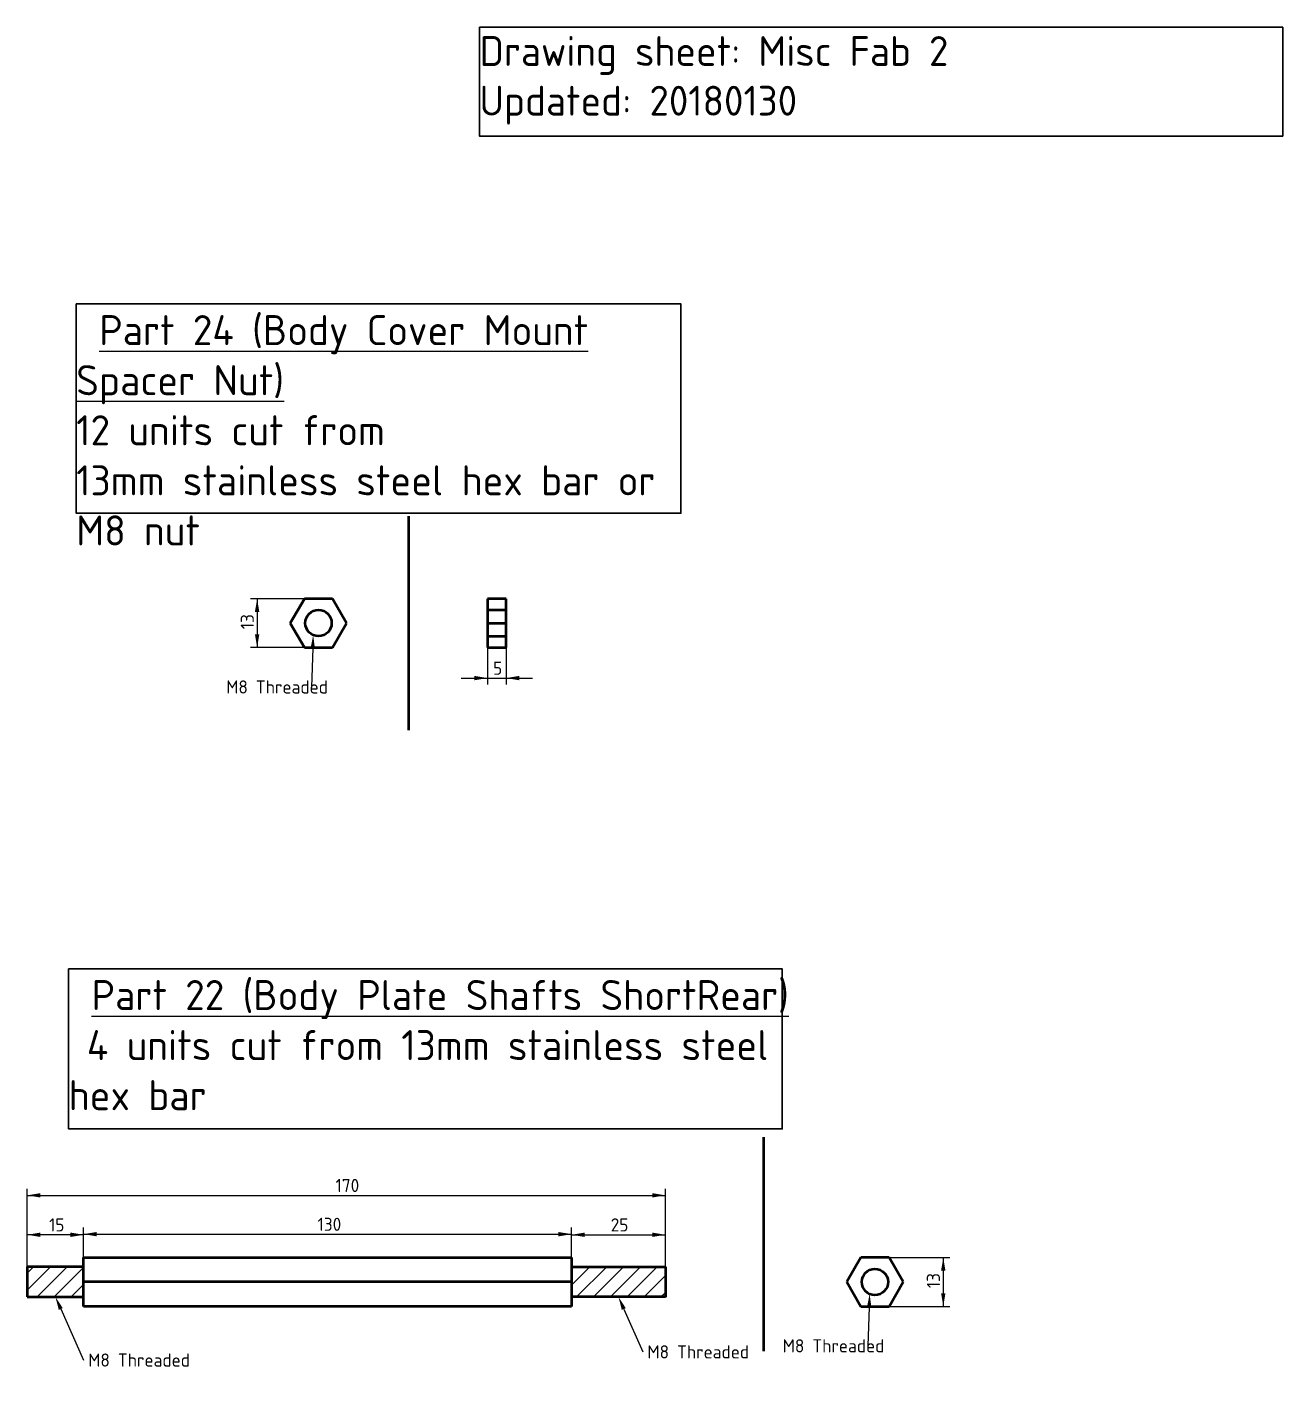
# Model space of a CAD drawing. Header units: millimetres. Extents: x 26 to 832, y 51 to 587.
# Drawn here: x 497.6 to 832, y 223.3 to 586.9 of the extents above; entities that cross this region are included whole.
import ezdxf
from ezdxf import colors
from ezdxf.entities.mleader import LeaderData, LeaderLine
from ezdxf.enums import TextEntityAlignment as Align
from ezdxf.lldxf.tags import DXFTag
from ezdxf.math import Vec2, Vec3

# ---------------------------------------------------------------- set-up
doc = ezdxf.new("R2010")
doc.units = ezdxf.units.MM
doc.layers.add('Default', color=7, linetype='Continuous')
doc.layers.add('Dimensions', color=7, linetype='Continuous')
doc.styles.add('SEACAD_Solid_Edge_ISO', font='seiso.ttf')
tags = doc.linetypes.add('DIVIDE2', pattern=[15.875, 6.35, -3.175, 0, -3.175, 0, -3.175]).pattern_tags.tags
tags[14:15] = [DXFTag(74, 4), DXFTag(75, 0), DXFTag(340, '0'), DXFTag(46, 0.0), DXFTag(50, 0.0), DXFTag(44, 0.0), DXFTag(45, 0.0)]
tags[12:13] = [DXFTag(74, 4), DXFTag(75, 0), DXFTag(340, '0'), DXFTag(46, 0.0), DXFTag(50, 0.0), DXFTag(44, 0.0), DXFTag(45, 0.0)]
tags[10:11] = [DXFTag(74, 4), DXFTag(75, 0), DXFTag(340, '0'), DXFTag(46, 0.0), DXFTag(50, 0.0), DXFTag(44, 0.0), DXFTag(45, 0.0)]
tags[8:9] = [DXFTag(74, 4), DXFTag(75, 0), DXFTag(340, '0'), DXFTag(46, 0.0), DXFTag(50, 0.0), DXFTag(44, 0.0), DXFTag(45, 0.0)]
tags[6:7] = [DXFTag(74, 4), DXFTag(75, 0), DXFTag(340, '0'), DXFTag(46, 0.0), DXFTag(50, 0.0), DXFTag(44, 0.0), DXFTag(45, 0.0)]
tags[4:5] = [DXFTag(74, 4), DXFTag(75, 0), DXFTag(340, '0'), DXFTag(46, 0.0), DXFTag(50, 0.0), DXFTag(44, 0.0), DXFTag(45, 0.0)]
tags = doc.linetypes.add('HIDDEN2', pattern=[4.7625, 3.175, -1.5875]).pattern_tags.tags
tags[6:7] = [DXFTag(74, 4), DXFTag(75, 0), DXFTag(340, '0'), DXFTag(46, 0.0), DXFTag(50, 0.0), DXFTag(44, 0.0), DXFTag(45, 0.0)]
tags[4:5] = [DXFTag(74, 4), DXFTag(75, 0), DXFTag(340, '0'), DXFTag(46, 0.0), DXFTag(50, 0.0), DXFTag(44, 0.0), DXFTag(45, 0.0)]
doc.dimstyles.new('ISO_(mm)', dxfattribs={"dimtxt": 3.5, "dimasz": 3.5, "dimexe": 1.75, "dimexo": 0, "dimgap": 0.875, "dimtad": 1, "dimtxsty": 'SEACAD_Solid_Edge_ISO', "dimblk1": '_SE_FILLED', "dimblk2": '_SE_FILLED', "dimsah": 1, "dimcen": 1.75, "dimadec": 0, "dimazin": 0, "dimtfac": 0.5, "dimtmove": 0, "dimatfit": 3, "dimfxl": 1, "dimarcsym": 0})

# ---------------------------------------------------------------- blocks, each defined once
blk = doc.blocks.new('DMBLK88')
at = {"layer": 'Dimensions', "linetype": 'Continuous', "lineweight": 25}
for points in [[(501.08, 265.94), (497.58, 265.36), (501.08, 264.78)], [(509.08, 265.94), (509.08, 264.78), (512.58, 265.36)]]:
    blk.add_hatch(color=7, dxfattribs=at).paths.add_polyline_path(points)
at = {"layer": 'Dimensions', "color": 7, "linetype": 'Continuous', "lineweight": 25}
for p, q in [((497.58, 256.79), (497.58, 267.11)), ((512.58, 256.79), (512.58, 267.11)), ((512.58, 265.36), (497.58, 265.36))]:
    blk.add_line(p, q, dxfattribs=at)
at = {"layer": 'Dimensions', "color": 7, "linetype": 'Continuous', "lineweight": 25, "style": 'SEACAD_Solid_Edge_ISO'}
blk.add_text('15', height=3.5, dxfattribs=at).set_placement((503.37, 269.74), align=Align.TOP_LEFT)
blk = doc.blocks.new('_SE_FILLED')
at = {"color": 0}
blk.add_line((0, 0), (-1, 0), dxfattribs=at)
blk.add_solid([(0, 0), (-1, -0.1665), (-1, 0.1665), (0, 0)], dxfattribs=at)
blk = doc.blocks.new('DMBLK89')
at = {"layer": 'Dimensions', "linetype": 'Continuous', "lineweight": 25}
for points in [[(646.08, 265.94), (642.58, 265.36), (646.08, 264.78)], [(664.08, 265.94), (664.08, 264.78), (667.58, 265.36)]]:
    blk.add_hatch(color=7, dxfattribs=at).paths.add_polyline_path(points)
at = {"layer": 'Dimensions', "color": 7, "linetype": 'Continuous', "lineweight": 25}
for p, q in [((642.58, 256.79), (642.58, 267.11)), ((667.58, 256.79), (667.58, 267.11)), ((642.58, 265.36), (667.58, 265.36))]:
    blk.add_line(p, q, dxfattribs=at)
at = {"layer": 'Dimensions', "color": 7, "linetype": 'Continuous', "lineweight": 25, "style": 'SEACAD_Solid_Edge_ISO'}
blk.add_text('25', height=3.5, dxfattribs=at).set_placement((653.01, 269.74), align=Align.TOP_LEFT)
blk = doc.blocks.new('DMBLK91')
at = {"layer": 'Dimensions', "linetype": 'Continuous', "lineweight": 25}
for points in [[(501.08, 276.44), (497.58, 275.86), (501.08, 275.28)], [(664.07, 276.44), (664.07, 275.28), (667.57, 275.86)]]:
    blk.add_hatch(color=7, dxfattribs=at).paths.add_polyline_path(points)
at = {"layer": 'Dimensions', "color": 7, "linetype": 'Continuous', "lineweight": 25}
for p, q in [((497.58, 256.79), (497.58, 277.61)), ((667.57, 252.79), (667.57, 277.61)), ((497.58, 275.86), (667.57, 275.86))]:
    blk.add_line(p, q, dxfattribs=at)
at = {"layer": 'Dimensions', "color": 7, "linetype": 'Continuous', "lineweight": 25, "style": 'SEACAD_Solid_Edge_ISO'}
blk.add_text('170', height=3.5, dxfattribs=at).set_placement((579.71, 280.24), align=Align.TOP_LEFT)
blk = doc.blocks.new('DMBLK95')
at = {"layer": 'Dimensions', "linetype": 'Continuous', "lineweight": 25}
for points in [[(516.08, 266.1), (512.58, 265.52), (516.08, 264.94)], [(639.08, 266.1), (639.08, 264.94), (642.58, 265.52)]]:
    blk.add_hatch(color=7, dxfattribs=at).paths.add_polyline_path(points)
at = {"layer": 'Dimensions', "color": 7, "linetype": 'Continuous', "lineweight": 25}
for p, q in [((512.58, 259.29), (512.58, 267.27)), ((512.58, 265.52), (642.58, 265.52)), ((642.58, 259.29), (642.58, 267.27))]:
    blk.add_line(p, q, dxfattribs=at)
at = {"layer": 'Dimensions', "color": 7, "linetype": 'Continuous', "lineweight": 25, "style": 'SEACAD_Solid_Edge_ISO'}
blk.add_text('130', height=3.5, dxfattribs=at).set_placement((574.91, 269.9), align=Align.TOP_LEFT)
blk = doc.blocks.new('DMBLK96')
at = {"layer": 'Dimensions', "linetype": 'Continuous', "lineweight": 25}
for points in [[(616.66, 413.02), (620.16, 413.61), (616.66, 414.19)], [(628.66, 413.02), (628.66, 414.19), (625.16, 413.61)]]:
    blk.add_hatch(color=7, dxfattribs=at).paths.add_polyline_path(points)
at = {"layer": 'Dimensions', "color": 7, "linetype": 'Continuous', "lineweight": 25}
for p, q in [((620.16, 421.75), (620.16, 411.86)), ((625.16, 421.75), (625.16, 411.86)), ((613.16, 413.61), (632.16, 413.61))]:
    blk.add_line(p, q, dxfattribs=at)
at = {"layer": 'Dimensions', "color": 7, "linetype": 'Continuous', "lineweight": 25, "style": 'SEACAD_Solid_Edge_ISO'}
blk.add_text('5', height=3.5, dxfattribs=at).set_placement((621.67, 417.98), align=Align.TOP_LEFT)
blk = doc.blocks.new('SE3')
at = {"layer": 'Default', "color": 7, "linetype": 'Continuous', "lineweight": 50}
for p, q in [((719.64, 259.29), (715.88, 252.79)), ((727.14, 259.29), (719.64, 259.29)), ((730.9, 252.79), (727.14, 259.29)), ((715.88, 252.79), (719.64, 246.29)), ((727.14, 246.29), (730.9, 252.79)), ((719.64, 246.29), (727.14, 246.29))]:
    blk.add_line(p, q, dxfattribs=at)
blk = doc.blocks.new('SE2')
at = {"layer": 'Default'}
blk.add_blockref('SE3', (0, 0), dxfattribs=at)
blk = doc.blocks.new('SE7')
at = {"layer": 'Default', "color": 7, "linetype": 'Continuous', "lineweight": 50}
for p, q in [((571.39, 434.75), (567.64, 428.25)), ((578.9, 434.75), (571.39, 434.75)), ((582.65, 428.25), (578.9, 434.75)), ((567.64, 428.25), (571.39, 421.75)), ((578.9, 421.75), (582.65, 428.25)), ((571.39, 421.75), (578.9, 421.75))]:
    blk.add_line(p, q, dxfattribs=at)
blk = doc.blocks.new('SE6')
at = {"layer": 'Default'}
blk.add_blockref('SE7', (0, 0), dxfattribs=at)
blk = doc.blocks.new('DMBLK97')
at = {"layer": 'Dimensions', "linetype": 'Continuous', "lineweight": 25}
for points in [[(558.22, 431.25), (559.39, 431.25), (558.81, 434.75)], [(558.22, 425.25), (558.81, 421.75), (559.39, 425.25)]]:
    blk.add_hatch(color=7, dxfattribs=at).paths.add_polyline_path(points)
at = {"layer": 'Dimensions', "color": 7, "linetype": 'Continuous', "lineweight": 25}
for p, q in [((571.39, 434.75), (557.06, 434.75)), ((558.81, 434.75), (558.81, 421.75)), ((575.15, 421.75), (557.06, 421.75))]:
    blk.add_line(p, q, dxfattribs=at)
at = {"layer": 'Dimensions', "color": 7, "linetype": 'Continuous', "lineweight": 25, "style": 'SEACAD_Solid_Edge_ISO'}
blk.add_text('13', height=3.5, rotation=90, dxfattribs=at).set_placement((554.43, 426.62), align=Align.TOP_LEFT)
blk = doc.blocks.new('DMBLK100')
at = {"layer": 'Dimensions', "linetype": 'Continuous', "lineweight": 25}
for points in [[(742.18, 255.79), (741.6, 259.29), (741.01, 255.79)], [(742.18, 249.79), (741.01, 249.79), (741.6, 246.29)]]:
    blk.add_hatch(color=7, dxfattribs=at).paths.add_polyline_path(points)
at = {"layer": 'Dimensions', "color": 7, "linetype": 'Continuous', "lineweight": 25}
for p, q in [((727.14, 259.29), (743.35, 259.29)), ((741.6, 259.29), (741.6, 246.29)), ((723.39, 246.29), (743.35, 246.29))]:
    blk.add_line(p, q, dxfattribs=at)
at = {"layer": 'Dimensions', "color": 7, "linetype": 'Continuous', "lineweight": 25, "style": 'SEACAD_Solid_Edge_ISO'}
blk.add_text('13', height=3.5, rotation=90, dxfattribs=at).set_placement((737.22, 251.16), align=Align.TOP_LEFT)

msp = doc.modelspace()

# ---------------------------------------------------------------- hatches: boundary and pattern name
at = {"layer": 'Default', "linetype": 'Continuous', "lineweight": 5}
h = msp.add_hatch(dxfattribs=at)
h.set_pattern_fill('LINE', angle=45, style=0)
h.paths.add_polyline_path([(512.576, 256.793), (497.576, 256.793), (497.576, 248.793), (512.576, 248.793)])
h = msp.add_hatch(dxfattribs=at)
h.set_pattern_fill('LINE', angle=45, style=0)
h.paths.add_polyline_path([(642.576, 248.793), (667.429, 248.793), (667.429, 256.793), (642.576, 256.793)])

# ---------------------------------------------------------------- linework, layer by layer
at = {"layer": 'Default', "color": 7, "linetype": 'DIVIDE2', "lineweight": 50}
for p, q in [((599.104, 456.769), (599.104, 399.736)), ((693.696, 291.397), (693.696, 234.363))]:
    msp.add_line(p, q, dxfattribs=at)
at = {"layer": 'Default', "color": 7, "linetype": 'Continuous', "lineweight": 50}
for p, q in [((625.162, 434.753), (620.162, 434.753)), ((620.162, 434.753), (620.162, 421.753)), ((625.162, 421.753), (625.162, 434.753)), ((620.162, 428.253), (625.162, 428.253)), ((620.162, 421.753), (625.162, 421.753)), ((512.576, 246.293), (512.576, 259.293)), ((512.576, 259.293), (642.576, 259.293)), ((642.576, 259.293), (642.576, 246.293)), ((512.576, 256.793), (497.576, 256.793)), ((497.576, 256.793), (497.576, 248.793)), ((642.576, 256.793), (667.576, 256.793)), ((667.575, 256.794), (667.574, 248.787)), ((642.576, 252.793), (512.576, 252.793)), ((497.576, 248.793), (512.576, 248.793)), ((667.576, 248.793), (642.576, 248.793)), ((642.576, 246.293), (512.576, 246.293))]:
    msp.add_line(p, q, dxfattribs=at)
at = {"layer": 'Default', "color": 7, "linetype": 'HIDDEN2', "lineweight": 50}
for p, q in [((620.162, 431.753), (625.162, 431.753)), ((620.162, 424.753), (625.162, 424.753))]:
    msp.add_line(p, q, dxfattribs=at)
at = {"layer": 'Default', "color": 7, "linetype": 'Continuous', "lineweight": 30}
for points in [[(618.036, 586.914), (618.036, 557.95), (832.024, 557.95), (832.024, 586.914), (618.036, 586.914)], [(510.608, 513.241), (510.608, 457.516), (671.717, 457.516), (671.717, 513.241), (510.608, 513.241)], [(508.577, 336.169), (508.577, 293.535), (698.709, 293.535), (698.709, 336.169), (508.577, 336.169)]]:
    msp.add_lwpolyline(points, dxfattribs=at)
at = {"layer": 'Default', "color": 7, "linetype": 'Continuous', "lineweight": 50}
for centre in [(575.146, 428.253), (723.389, 252.793)]:
    msp.add_circle(centre, 3.5, dxfattribs=at)

# ---------------------------------------------------------------- block references
for name in ['SE6', 'SE2']:
    msp.add_blockref(name, (0, 0))

# ---------------------------------------------------------------- texts
at = {"layer": 'Default', "attachment_point": 1}
for s, insert, char_height, width in [('{\\fSolid Edge ISO|b0||i0||c0|p34;\\C7;\\H7.9375;\\W1.;\\T1.;Drawing sheet: Misc Fab 2\\P}{\\fSolid Edge ISO|b0||i0||c0|p34;\\C7;\\H7.9375;\\W1.;\\T1.;Updated: 20180130\\P}', (618.036, 584.568), 7.9375, 213.98813), ('{\\fSolid Edge ISO|b0||i0||c0|p34;\\C7;\\L\\H10.05416667;\\W1.;\\T1.; }{\\fSolid Edge ISO|b0||i0||c0|p34;\\C7;\\L\\H8.;\\W1.;\\T1.;Part 24 (Body Cover Mount Spacer Nut) \\P}{\\fSolid Edge ISO|b0||i0||c0|p34;\\C7;\\H8.;\\W1.;\\T1.;12 units cut from \\P}{\\fSolid Edge ISO|b0||i0||c0|p34;\\C7;\\H8.;\\W1.;\\T1.;13mm stainless steel hex bar or M8 nut}', (510.608, 510.271), 10.054167, 161.10906), ('{\\fSolid Edge ISO|b0||i0||c0|p34;\\C7;\\L\\H10.05416667;\\W1.;\\T1.; }{\\fSolid Edge ISO|b0||i0||c0|p34;\\C7;\\L\\H8.;\\W1.;\\T1.;Part 22 (Body Plate Shafts ShortRear) \\P}{\\fSolid Edge ISO|b0||i0||c0|p34;\\C7;\\H8.;\\W1.;\\T1.; 4 units cut from 13mm stainless steel hex bar}', (508.577, 333.199), 10.054167, 190.13251)]:
    msp.add_mtext(s, dxfattribs=dict(at, insert=insert, char_height=char_height, width=width))

# ---------------------------------------------------------------- dimensions: what is measured, and where the dimension line sits
at = {"layer": 'Dimensions', "color": 7, "linetype": 'Continuous', "lineweight": 25}
for base, p1, p2, angle, picture, middle, dimtype in [((558.807, 421.753), (571.393, 434.753), (575.146, 421.753), 90, 'DMBLK97', (558.807, 428.253), 160), ((620.162, 413.606), (620.162, 421.753), (625.162, 421.753), 360, 'DMBLK96', (622.662, 413.606), 161), ((512.576, 265.52), (512.576, 259.293), (642.576, 259.293), 0, 'DMBLK95', (577.576, 265.52), 161), ((642.576, 265.361), (642.576, 256.793), (667.576, 256.793), 0, 'DMBLK89', (655.076, 265.361), 161), ((741.598, 246.293), (719.637, 259.293), (723.389, 246.293), 90, 'DMBLK100', (741.598, 252.793), 160)]:
    dim = msp.add_linear_dim(base=base, p1=p1, p2=p2, angle=angle, text='\\A1;<>', dimstyle='ISO_(mm)', dxfattribs=at)
    dim.commit()
    dim.dimension.update_dxf_attribs({"geometry": picture, "text_midpoint": middle, "dimtype": dimtype})
for base, p1, p2, picture, middle in [((667.575, 275.861), (497.576, 256.793), (667.575, 252.79), 'DMBLK91', (582.575, 275.861)), ((497.576, 265.361), (512.576, 256.793), (497.576, 256.793), 'DMBLK88', (505.076, 265.361))]:
    dim = msp.add_linear_dim(base=base, p1=p1, p2=p2, text='\\A1;<>', dimstyle='ISO_(mm)', dxfattribs=at)
    dim.commit()
    dim.dimension.update_dxf_attribs({"geometry": picture, "text_midpoint": middle, "dimtype": 160})

# ---------------------------------------------------------------- leaders
ml = msp.add_multileader_mtext('Standard', dxfattribs=at)
ml.set_content('{\\pxsm0.9;\\fSolid Edge ISO|b0||i0||c0|p34;\\W1.;M8 Threaded\\P}', color=256)
ml.set_leader_properties()
ml.build(insert=Vec2(0, 0))
ml.multileader.update_dxf_attribs({"dogleg_length": 0, "arrow_head_size": 3.5})
ctx = ml.context
ctx.base_point, ctx.char_height, ctx.arrow_head_size, ctx.landing_gap_size = Vec3(548.56, 411.474), 3.5, 3.5, 1.225
notes = []
notes.append((ctx, [(0, (1, 1, 0), (573.268, 411.224), (-1, 0), 0, [(0, [(573.74, 425.047)], 0, [])])]))
ctx.mtext.insert = Vec3(550.56, 412.992)
ml = msp.add_multileader_mtext('Standard', dxfattribs=at)
ml.set_content('{\\pxsm0.9;\\fSolid Edge ISO|b0||i0||c0|p34;\\W1.;M8 Threaded\\P}', color=256)
ml.set_leader_properties()
ml.build(insert=Vec2(0, 0))
ml.multileader.update_dxf_attribs({"dogleg_length": 0, "arrow_head_size": 3.5})
ctx = ml.context
ctx.base_point, ctx.char_height, ctx.arrow_head_size, ctx.landing_gap_size = Vec3(511.801, 232.228), 3.5, 3.5, 1.225
notes.append((ctx, [(0, (1, 1, 0), (512.576, 231.978), (1, 0), 0, [(0, [(505.076, 248.793)], 0, [])])]))
ctx.mtext.insert = Vec3(513.801, 233.745)
ml = msp.add_multileader_mtext('Standard', dxfattribs=at)
ml.set_content('{\\pxsm0.9;\\fSolid Edge ISO|b0||i0||c0|p34;\\W1.;M8 Threaded\\P}', color=256)
ml.set_leader_properties()
ml.build(insert=Vec2(0, 0))
ml.multileader.update_dxf_attribs({"dogleg_length": 0, "arrow_head_size": 3.5})
ctx = ml.context
ctx.base_point, ctx.char_height, ctx.arrow_head_size, ctx.landing_gap_size = Vec3(660.764, 234.406), 3.5, 3.5, 1.225
notes.append((ctx, [(0, (1, 1, 0), (661.539, 234.156), (1, 0), 0, [(0, [(655.076, 248.793)], 0, [])])]))
ctx.mtext.insert = Vec3(662.764, 235.923)
ml = msp.add_multileader_mtext('Standard', dxfattribs=at)
ml.set_content('{\\pxsm0.9;\\fSolid Edge ISO|b0||i0||c0|p34;\\W1.;M8 Threaded\\P}', color=256)
ml.set_leader_properties()
ml.build(insert=Vec2(0, 0))
ml.multileader.update_dxf_attribs({"dogleg_length": 0, "arrow_head_size": 3.5})
ctx = ml.context
ctx.base_point, ctx.char_height, ctx.arrow_head_size, ctx.landing_gap_size = Vec3(696.804, 236.015), 3.5, 3.5, 1.225
notes.append((ctx, [(0, (1, 1, 0), (721.512, 235.765), (-1, 0), 0, [(0, [(721.984, 249.588)], 0, [])])]))
ctx.mtext.insert = Vec3(698.804, 237.532)
for ctx, leaders in notes:
    for number, flags, end, landing, length, lines in leaders:
        leader = LeaderData()
        leader.index, (leader.has_last_leader_line, leader.has_dogleg_vector, leader.attachment_direction) = number, flags
        leader.last_leader_point, leader.dogleg_vector, leader.dogleg_length = Vec3(end), Vec3(landing), length
        for number, points, colour, breaks in lines:
            line = LeaderLine()
            line.index, line.vertices, line.color, line.breaks = number, Vec3.list(points), colors.encode_raw_color(colour), breaks
            leader.lines.append(line)
        ctx.leaders.append(leader)

doc.saveas('drawing.dxf')
